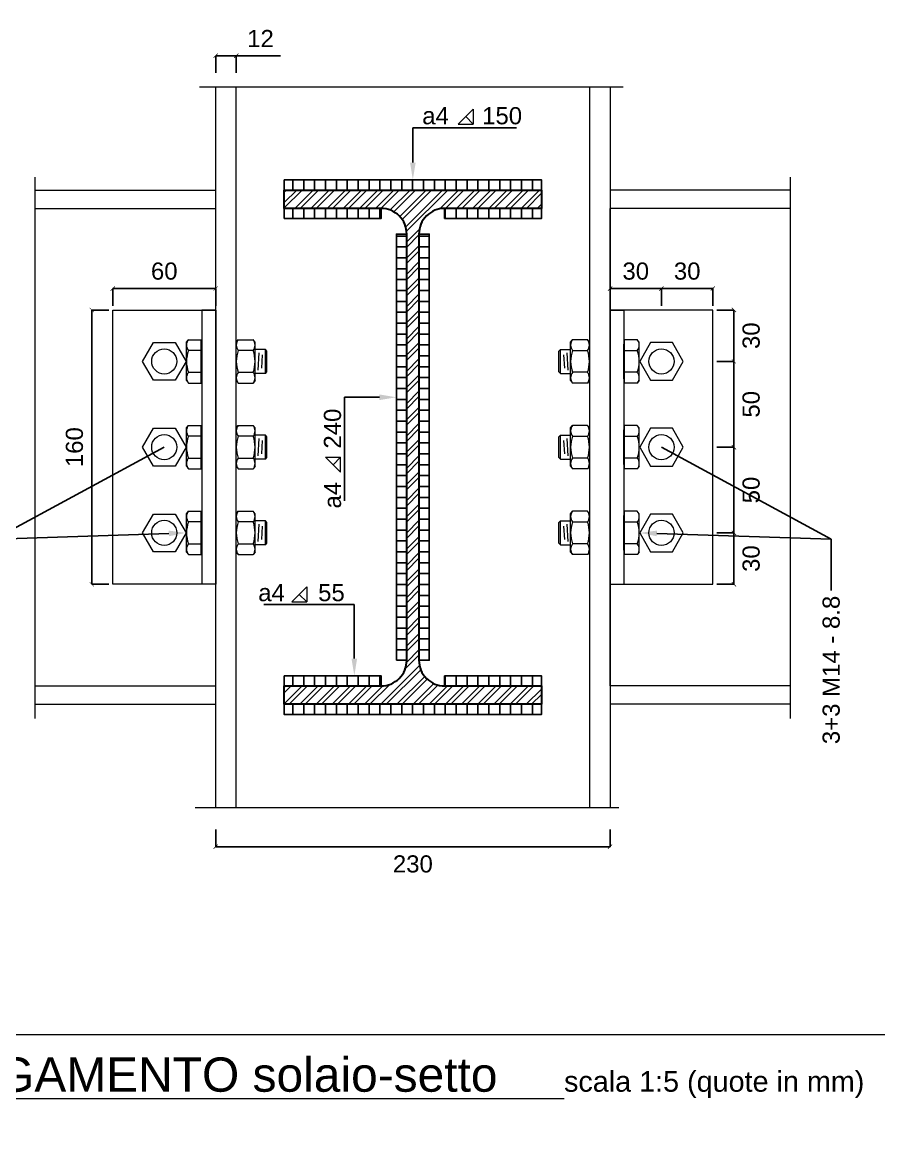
# Model space of a CAD drawing. Header units: millimetres. Extents: x 1415 to 3549, y 2194 to 4677.
# Drawn here: x 1787.659 to 1788.159, y 2313.37 to 2314.014 of the extents above; entities that cross this region are included whole.
import ezdxf
from ezdxf import colors
from ezdxf.entities.mleader import LeaderData, LeaderLine
from ezdxf.math import Vec2, Vec3

# ---------------------------------------------------------------- set-up
doc = ezdxf.new("R2010")
doc.units = ezdxf.units.MM
doc.linetypes.add('ACAD_ISO02W100', pattern=[15, 12, -3])
doc.linetypes.add('DASHDOT', pattern=[1, 0.5, -0.25, 0, -0.25])
doc.layers.get('0').update_dxf_attribs({"plot": 0})
for name, color, linetype, lineweight in [('bulloni', 170, 'Continuous', 15), ('giunti', 7, 'Continuous', 15), ('Layer3', 7, 'Continuous', 15), ('Layer4', 7, 'Continuous', 15), ('quote', 252, 'Continuous', 5), ('sezionato particolari', 7, 'Continuous', 30), ('sezione', 18, 'ACAD_ISO02W100', 20)]:
    doc.layers.add(name, color=color, linetype=linetype, lineweight=lineweight)
doc.layers.add('retini', color=7, linetype='DASHDOT', lineweight=9, true_color=0x636466)
doc.layers.add('saldatura', color=6, linetype='Continuous')
doc.styles.get("Standard").update_dxf_attribs({"font": 'arial.ttf'})
doc.dimstyles.new('quote acciaio', dxfattribs={"dimtxt": 0.01, "dimasz": 0.0025, "dimexe": 0, "dimexo": 0, "dimgap": 0.005, "dimtad": 2, "dimdec": 0, "dimlfac": 1000, "dimzin": 0, "dimdsep": 46, "dimtxsty": 'Standard', "dimblk": 'ARCHTICK', "dimcen": 0, "dimclre": 252, "dimadec": 0, "dimazin": 0, "dimtfac": 1, "dimtdec": 0, "dimtofl": 0, "dimtmove": 0, "dimatfit": 3, "dimfxl": 0.01, "dimfxlon": 1, "dimtolj": 1, "dimtzin": 0, "dimarcsym": 0})
pattern_1 = [(45, (0, 0), (-0.004714634464, 0.004714634464), []), (45, (0.003143, 0), (-0.004714634464, 0.004714634464), [])]

# ---------------------------------------------------------------- blocks, each defined once
blk = doc.blocks.new('_ArchTick')
at = {"color": 0, "linetype": 'ByBlock', "const_width": 0.15}
blk.add_lwpolyline([(-0.5, -0.5), (0.5, 0.5)], dxfattribs=at)
blk = doc.blocks.new('*D735')
at = {"layer": 'Defpoints', "color": 0, "transparency": 16777216}
for p in [(1787.77211, 2313.97619), (1788.00211, 2313.97619), (1788.00211, 2313.53304)]:
    blk.add_point(p, dxfattribs=at)
at = {"layer": 'quote', "color": 252, "lineweight": -2, "transparency": 16777216}
for p, q in [((1787.77211, 2313.54304), (1787.77211, 2313.53304)), ((1788.00211, 2313.54304), (1788.00211, 2313.53304))]:
    blk.add_line(p, q, dxfattribs=at)
at = {"layer": 'quote', "color": 0, "linetype": 'Continuous', "lineweight": -2, "transparency": 16777216}
blk.add_line((1787.77211, 2313.53304), (1788.00211, 2313.53304), dxfattribs=at)
at = {"layer": 'quote', "color": 0, "lineweight": -2, "transparency": 16777216, "xscale": 0.0025, "yscale": 0.0025, "zscale": 0.0025, "rotation": 180}
blk.add_blockref('_ArchTick', (1787.77211, 2313.53304), dxfattribs=at)
at = {"layer": 'quote', "color": 0, "lineweight": -2, "transparency": 16777216, "xscale": 0.0025, "yscale": 0.0025, "zscale": 0.0025}
blk.add_blockref('_ArchTick', (1788.00211, 2313.53304), dxfattribs=at)
at = {"layer": 'quote', "color": 0, "transparency": 16777216, "insert": (1787.88711, 2313.52293), "char_height": 0.01, "attachment_point": 5}
blk.add_mtext('\\A1;230', dxfattribs=at)
blk = doc.blocks.new('*D736')
at = {"layer": 'Defpoints', "color": 0, "transparency": 16777216}
for p in [(1787.78411, 2313.99443), (1787.77211, 2313.97619), (1787.78411, 2313.97619)]:
    blk.add_point(p, dxfattribs=at)
at = {"layer": 'quote', "color": 252, "lineweight": -2, "transparency": 16777216}
for p, q in [((1787.77211, 2313.98443), (1787.77211, 2313.99443)), ((1787.78411, 2313.98443), (1787.78411, 2313.99443))]:
    blk.add_line(p, q, dxfattribs=at)
at = {"layer": 'quote', "color": 0, "linetype": 'Continuous', "lineweight": -2, "transparency": 16777216}
for p, q in [((1787.77211, 2313.99443), (1787.78411, 2313.99443)), ((1787.78411, 2313.99443), (1787.80989, 2313.99443))]:
    blk.add_line(p, q, dxfattribs=at)
at = {"layer": 'quote', "color": 0, "lineweight": -2, "transparency": 16777216, "xscale": 0.0025, "yscale": 0.0025, "zscale": 0.0025, "rotation": 180}
blk.add_blockref('_ArchTick', (1787.77211, 2313.99443), dxfattribs=at)
at = {"layer": 'quote', "color": 0, "lineweight": -2, "transparency": 16777216, "xscale": 0.0025, "yscale": 0.0025, "zscale": 0.0025}
blk.add_blockref('_ArchTick', (1787.78411, 2313.99443), dxfattribs=at)
at = {"layer": 'quote', "color": 0, "transparency": 16777216, "insert": (1787.79825, 2314.00445), "char_height": 0.01, "attachment_point": 5}
blk.add_mtext('\\A1;12', dxfattribs=at)
blk = doc.blocks.new('*D739')
at = {"layer": 'Defpoints', "color": 0, "transparency": 16777216}
for p in [(1788.03211, 2313.81609), (1788.03211, 2313.76609), (1788.07436, 2313.76609)]:
    blk.add_point(p, dxfattribs=at)
at = {"layer": 'quote', "color": 252, "lineweight": -2, "transparency": 16777216}
for p, q in [((1788.06436, 2313.81609), (1788.07436, 2313.81609)), ((1788.06436, 2313.76609), (1788.07436, 2313.76609))]:
    blk.add_line(p, q, dxfattribs=at)
at = {"layer": 'quote', "color": 0, "linetype": 'Continuous', "lineweight": -2, "transparency": 16777216}
blk.add_line((1788.07436, 2313.81609), (1788.07436, 2313.76609), dxfattribs=at)
at = {"layer": 'quote', "color": 0, "lineweight": -2, "transparency": 16777216, "xscale": 0.0025, "yscale": 0.0025, "zscale": 0.0025}
for p, rotation in [((1788.07436, 2313.81609), 90), ((1788.07436, 2313.76609), 270)]:
    blk.add_blockref('_ArchTick', p, dxfattribs=dict(at, rotation=rotation))
at = {"layer": 'quote', "color": 0, "transparency": 16777216, "insert": (1788.08446, 2313.79109), "char_height": 0.01, "attachment_point": 5, "rotation": 90}
blk.add_mtext('\\A1;50', dxfattribs=at)
blk = doc.blocks.new('*D740')
at = {"layer": 'Defpoints', "color": 0, "transparency": 16777216}
for p in [(1788.03211, 2313.76609), (1788.03211, 2313.71609), (1788.07436, 2313.71609)]:
    blk.add_point(p, dxfattribs=at)
at = {"layer": 'quote', "color": 252, "lineweight": -2, "transparency": 16777216}
for p, q in [((1788.06436, 2313.76609), (1788.07436, 2313.76609)), ((1788.06436, 2313.71609), (1788.07436, 2313.71609))]:
    blk.add_line(p, q, dxfattribs=at)
at = {"layer": 'quote', "color": 0, "linetype": 'Continuous', "lineweight": -2, "transparency": 16777216}
blk.add_line((1788.07436, 2313.76609), (1788.07436, 2313.71609), dxfattribs=at)
at = {"layer": 'quote', "color": 0, "lineweight": -2, "transparency": 16777216, "xscale": 0.0025, "yscale": 0.0025, "zscale": 0.0025}
for p, rotation in [((1788.07436, 2313.76609), 90), ((1788.07436, 2313.71609), 270)]:
    blk.add_blockref('_ArchTick', p, dxfattribs=dict(at, rotation=rotation))
at = {"layer": 'quote', "color": 0, "transparency": 16777216, "insert": (1788.08446, 2313.74109), "char_height": 0.01, "attachment_point": 5, "rotation": 90}
blk.add_mtext('\\A1;50', dxfattribs=at)
blk = doc.blocks.new('*D781')
at = {"layer": 'Defpoints', "color": 0, "transparency": 16777216}
for p in [(1788.03211, 2313.71609), (1788.03211, 2313.68609), (1788.07436, 2313.68609)]:
    blk.add_point(p, dxfattribs=at)
at = {"layer": 'quote', "color": 252, "lineweight": -2, "transparency": 16777216}
for p, q in [((1788.06436, 2313.71609), (1788.07436, 2313.71609)), ((1788.06436, 2313.68609), (1788.07436, 2313.68609))]:
    blk.add_line(p, q, dxfattribs=at)
at = {"layer": 'quote', "color": 0, "linetype": 'Continuous', "lineweight": -2, "transparency": 16777216}
blk.add_line((1788.07436, 2313.71609), (1788.07436, 2313.68609), dxfattribs=at)
at = {"layer": 'quote', "color": 0, "lineweight": -2, "transparency": 16777216, "xscale": 0.0025, "yscale": 0.0025, "zscale": 0.0025}
for p, rotation in [((1788.07436, 2313.71609), 90), ((1788.07436, 2313.68609), 270)]:
    blk.add_blockref('_ArchTick', p, dxfattribs=dict(at, rotation=rotation))
at = {"layer": 'quote', "color": 0, "transparency": 16777216, "insert": (1788.08446, 2313.70109), "char_height": 0.01, "attachment_point": 5, "rotation": 90}
blk.add_mtext('\\A1;30', dxfattribs=at)
blk = doc.blocks.new('*D782')
at = {"layer": 'Defpoints', "color": 0, "transparency": 16777216}
for p in [(1788.03211, 2313.84609), (1788.07436, 2313.84609), (1788.03211, 2313.81609)]:
    blk.add_point(p, dxfattribs=at)
at = {"layer": 'quote', "color": 252, "lineweight": -2, "transparency": 16777216}
for p, q in [((1788.06436, 2313.84609), (1788.07436, 2313.84609)), ((1788.06436, 2313.81609), (1788.07436, 2313.81609))]:
    blk.add_line(p, q, dxfattribs=at)
at = {"layer": 'quote', "color": 0, "linetype": 'Continuous', "lineweight": -2, "transparency": 16777216}
blk.add_line((1788.07436, 2313.81609), (1788.07436, 2313.84609), dxfattribs=at)
at = {"layer": 'quote', "color": 0, "lineweight": -2, "transparency": 16777216, "xscale": 0.0025, "yscale": 0.0025, "zscale": 0.0025}
for p, rotation in [((1788.07436, 2313.84609), 90), ((1788.07436, 2313.81609), 270)]:
    blk.add_blockref('_ArchTick', p, dxfattribs=dict(at, rotation=rotation))
at = {"layer": 'quote', "color": 0, "transparency": 16777216, "insert": (1788.08446, 2313.83109), "char_height": 0.01, "attachment_point": 5, "rotation": 90}
blk.add_mtext('\\A1;30', dxfattribs=at)
blk = doc.blocks.new('*D783')
at = {"layer": 'Defpoints', "color": 0, "transparency": 16777216}
for p in [(1788.06211, 2313.85862), (1788.03211, 2313.81609), (1788.06211, 2313.81609)]:
    blk.add_point(p, dxfattribs=at)
at = {"layer": 'quote', "color": 252, "lineweight": -2, "transparency": 16777216}
for p, q in [((1788.03211, 2313.84862), (1788.03211, 2313.85862)), ((1788.06211, 2313.84862), (1788.06211, 2313.85862))]:
    blk.add_line(p, q, dxfattribs=at)
at = {"layer": 'quote', "color": 0, "linetype": 'Continuous', "lineweight": -2, "transparency": 16777216}
blk.add_line((1788.03211, 2313.85862), (1788.06211, 2313.85862), dxfattribs=at)
at = {"layer": 'quote', "color": 0, "lineweight": -2, "transparency": 16777216, "xscale": 0.0025, "yscale": 0.0025, "zscale": 0.0025, "rotation": 180}
blk.add_blockref('_ArchTick', (1788.03211, 2313.85862), dxfattribs=at)
at = {"layer": 'quote', "color": 0, "lineweight": -2, "transparency": 16777216, "xscale": 0.0025, "yscale": 0.0025, "zscale": 0.0025}
blk.add_blockref('_ArchTick', (1788.06211, 2313.85862), dxfattribs=at)
at = {"layer": 'quote', "color": 0, "transparency": 16777216, "insert": (1788.04711, 2313.86873), "char_height": 0.01, "attachment_point": 5}
blk.add_mtext('\\A1;30', dxfattribs=at)
blk = doc.blocks.new('*D784')
at = {"layer": 'Defpoints', "color": 0, "transparency": 16777216}
for p in [(1788.00211, 2313.85862), (1788.00211, 2313.81609), (1788.03211, 2313.81609)]:
    blk.add_point(p, dxfattribs=at)
at = {"layer": 'quote', "color": 252, "lineweight": -2, "transparency": 16777216}
for p, q in [((1788.00211, 2313.84862), (1788.00211, 2313.85862)), ((1788.03211, 2313.84862), (1788.03211, 2313.85862))]:
    blk.add_line(p, q, dxfattribs=at)
at = {"layer": 'quote', "color": 0, "linetype": 'Continuous', "lineweight": -2, "transparency": 16777216}
blk.add_line((1788.03211, 2313.85862), (1788.00211, 2313.85862), dxfattribs=at)
at = {"layer": 'quote', "color": 0, "lineweight": -2, "transparency": 16777216, "xscale": 0.0025, "yscale": 0.0025, "zscale": 0.0025, "rotation": 180}
blk.add_blockref('_ArchTick', (1788.00211, 2313.85862), dxfattribs=at)
at = {"layer": 'quote', "color": 0, "lineweight": -2, "transparency": 16777216, "xscale": 0.0025, "yscale": 0.0025, "zscale": 0.0025}
blk.add_blockref('_ArchTick', (1788.03211, 2313.85862), dxfattribs=at)
at = {"layer": 'quote', "color": 0, "transparency": 16777216, "insert": (1788.01711, 2313.86873), "char_height": 0.01, "attachment_point": 5}
blk.add_mtext('\\A1;30', dxfattribs=at)
blk = doc.blocks.new('*D785')
at = {"layer": 'Defpoints', "color": 0, "transparency": 16777216}
for p in [(1787.74211, 2313.84609), (1787.69986, 2313.68609), (1787.74211, 2313.68609)]:
    blk.add_point(p, dxfattribs=at)
at = {"layer": 'quote', "color": 252, "lineweight": -2, "transparency": 16777216}
for p, q in [((1787.70986, 2313.84609), (1787.69986, 2313.84609)), ((1787.70986, 2313.68609), (1787.69986, 2313.68609))]:
    blk.add_line(p, q, dxfattribs=at)
at = {"layer": 'quote', "color": 0, "linetype": 'Continuous', "lineweight": -2, "transparency": 16777216}
blk.add_line((1787.69986, 2313.84609), (1787.69986, 2313.68609), dxfattribs=at)
at = {"layer": 'quote', "color": 0, "lineweight": -2, "transparency": 16777216, "xscale": 0.0025, "yscale": 0.0025, "zscale": 0.0025}
for p, rotation in [((1787.69986, 2313.84609), 90), ((1787.69986, 2313.68609), 270)]:
    blk.add_blockref('_ArchTick', p, dxfattribs=dict(at, rotation=rotation))
at = {"layer": 'quote', "color": 0, "transparency": 16777216, "insert": (1787.68976, 2313.76609), "char_height": 0.01, "attachment_point": 5, "rotation": 90}
blk.add_mtext('\\A1;160', dxfattribs=at)
blk = doc.blocks.new('*D786')
at = {"layer": 'Defpoints', "color": 0, "transparency": 16777216}
for p in [(1787.71211, 2313.85862), (1787.71211, 2313.81609), (1787.77211, 2313.81609)]:
    blk.add_point(p, dxfattribs=at)
at = {"layer": 'quote', "color": 252, "lineweight": -2, "transparency": 16777216}
for p, q in [((1787.71211, 2313.84862), (1787.71211, 2313.85862)), ((1787.77211, 2313.84862), (1787.77211, 2313.85862))]:
    blk.add_line(p, q, dxfattribs=at)
at = {"layer": 'quote', "color": 0, "linetype": 'Continuous', "lineweight": -2, "transparency": 16777216}
blk.add_line((1787.77211, 2313.85862), (1787.71211, 2313.85862), dxfattribs=at)
at = {"layer": 'quote', "color": 0, "lineweight": -2, "transparency": 16777216, "xscale": 0.0025, "yscale": 0.0025, "zscale": 0.0025}
for p, rotation in [((1787.71211, 2313.85862), 180.0000000002168), ((1787.77211, 2313.85862), 2.168665247381796e-10)]:
    blk.add_blockref('_ArchTick', p, dxfattribs=dict(at, rotation=rotation))
at = {"layer": 'quote', "color": 0, "transparency": 16777216, "insert": (1787.74211, 2313.86873), "char_height": 0.01, "attachment_point": 5}
blk.add_mtext('\\A1;60', dxfattribs=at)

msp = doc.modelspace()

# ---------------------------------------------------------------- hatches: boundary and pattern name
at = {"layer": 'retini', "transparency": 33554687}
h = msp.add_hatch(dxfattribs=at)
h.set_pattern_fill('ANSI32', color=256, scale=0.0007)
h.set_pattern_definition(pattern_1)
h.paths.add_polyline_path([(1788.09432, 2313.06986), (1788.08432, 2313.06986), (1788.08432, 2313.01786), (1788.08782, 2313.01786, 0.414214), (1788.09432, 2313.02436)])
h.paths.add_polyline_path([(1788.04189, 2312.39042), (1788.12767, 2312.39042), (1788.12767, 2312.44436), (1788.04189, 2312.44436)], flags=9)
h.paths.add_polyline_path([(1785.46109, 2312.50648), (1785.73321, 2312.50648), (1785.73321, 2312.54386), (1785.46109, 2312.54386)], flags=9)
h.paths.add_polyline_path([(1786.92891, 2312.71958), (1787.02008, 2312.71958), (1787.02008, 2312.74018), (1786.92891, 2312.74018)], flags=9)
h.paths.add_polyline_path([(1787.11661, 2312.87244), (1787.11658, 2312.84647), (1787.13719, 2312.84645), (1787.13722, 2312.87242)], flags=9)
h.paths.add_polyline_path([(1786.81869, 2312.87247), (1786.8187, 2312.84651), (1786.83931, 2312.84651), (1786.8393, 2312.87248)], flags=9)
h.paths.add_polyline_path([(1787.39903, 2312.47464), (1787.39903, 2312.50063), (1787.37842, 2312.50063), (1787.37842, 2312.47464)], flags=9)
h.paths.add_polyline_path([(1786.58697, 2312.47406), (1786.58697, 2312.50005), (1786.56637, 2312.50005), (1786.56637, 2312.47406)], flags=9)
h.paths.add_polyline_path([(1785.34483, 2312.73866), (1785.3708, 2312.73866), (1785.3708, 2312.75366), (1785.34483, 2312.75366)], flags=9)
h.paths.add_polyline_path([(1785.3443, 2313.26109), (1785.37027, 2313.26109), (1785.37027, 2313.27609), (1785.3443, 2313.27609)], flags=9)
h.paths.add_polyline_path([(1785.94107, 2312.88675), (1785.94107, 2312.91274), (1785.92046, 2312.91274), (1785.92046, 2312.88675)], flags=9)
h.paths.add_polyline_path([(1785.49286, 2313.33332), (1785.58406, 2313.33332), (1785.58406, 2313.35393), (1785.49286, 2313.35393)], flags=9)
h.paths.add_polyline_path([(1786.04853, 2312.48953), (1786.2663, 2312.48953), (1786.2663, 2312.56052), (1786.04853, 2312.56052)], flags=9)
h.paths.add_polyline_path([(1786.48965, 2314.10507), (1786.75583, 2314.10507), (1786.75583, 2314.16946), (1786.48965, 2314.16946)], flags=9)
h.paths.add_polyline_path([(1785.55875, 2313.66795), (1785.58472, 2313.66795), (1785.58472, 2313.68856), (1785.55875, 2313.68856)], flags=9)
h.paths.add_polyline_path([(1785.40676, 2313.66213), (1785.4335, 2313.66209), (1785.43354, 2313.6827), (1785.4068, 2313.68274)], flags=9)
h.paths.add_polyline_path([(1785.40695, 2313.87871), (1785.43369, 2313.87871), (1785.43369, 2313.89932), (1785.40695, 2313.89932)], flags=9)
h.paths.add_polyline_path([(1785.55823, 2313.87869), (1785.5842, 2313.87869), (1785.5842, 2313.8993), (1785.55823, 2313.8993)], flags=9)
h.paths.add_polyline_path([(1787.84031, 2314.01155), (1787.93149, 2314.01155), (1787.93149, 2314.03216), (1787.84031, 2314.03216)], flags=9)
h.paths.add_polyline_path([(1787.23861, 2314.01155), (1787.33055, 2314.01155), (1787.33055, 2314.03216), (1787.23861, 2314.03216)], flags=9)
h.paths.add_polyline_path([(1786.52328, 2314.01155), (1786.61522, 2314.01155), (1786.61522, 2314.03216), (1786.52328, 2314.03216)], flags=9)
h.paths.add_polyline_path([(1785.67773, 2314.11273), (1785.76893, 2314.11273), (1785.76893, 2314.13334), (1785.67773, 2314.13334)], flags=9)
h.paths.add_polyline_path([(1785.85956, 2313.55498), (1785.85953, 2313.52825), (1785.88013, 2313.52822), (1785.88016, 2313.55496)], flags=9)
h.paths.add_polyline_path([(1785.56169, 2313.55502), (1785.5617, 2313.52828), (1785.5823, 2313.52829), (1785.58229, 2313.55503)], flags=9)
h.paths.add_polyline_path([(1786.99016, 2313.76347), (1786.99016, 2313.78945), (1786.96956, 2313.78945), (1786.96956, 2313.76347)], flags=9)
h.paths.add_polyline_path([(1786.17811, 2313.76288), (1786.17811, 2313.78887), (1786.15751, 2313.78887), (1786.15751, 2313.76288)], flags=9)
h.paths.add_polyline_path([(1786.10318, 2312.42392), (1786.20445, 2312.42392), (1786.20445, 2312.44452), (1786.10318, 2312.44452)], flags=9)
h = msp.add_hatch(dxfattribs=at)
h.set_pattern_fill('ANSI32', color=256, scale=0.0007)
h.set_pattern_definition(pattern_1)
h.paths.add_polyline_path([(1787.90566, 2313.90539), (1787.96211, 2313.90539), (1787.96211, 2313.91609), (1787.88711, 2313.91609), (1787.81211, 2313.91609), (1787.81211, 2313.90539), (1787.86856, 2313.90539, -0.414214), (1787.88356, 2313.89039), (1787.88356, 2313.78377), (1787.89066, 2313.78377), (1787.89066, 2313.89039, -0.414214)])
h.paths.add_polyline_path([(1787.89066, 2313.76609), (1787.89066, 2313.78377), (1787.88356, 2313.78377), (1787.88356, 2313.76609), (1787.88356, 2313.64179, -0.40411), (1787.86908, 2313.6268), (1787.8711, 2313.61609), (1787.88711, 2313.61609), (1787.90373, 2313.61609), (1787.90544, 2313.62679, -0.410004), (1787.89066, 2313.64179)])
h.paths.add_polyline_path([(1787.96211, 2313.62679), (1787.90544, 2313.62679), (1787.90373, 2313.61609), (1787.96211, 2313.61609)])
h.paths.add_polyline_path([(1787.86908, 2313.6268, -0.008655), (1787.86856, 2313.62679), (1787.81211, 2313.62679), (1787.81211, 2313.61609), (1787.8711, 2313.61609)])
at = {"layer": 'saldatura'}
h = msp.add_hatch(dxfattribs=at)
h.set_pattern_fill('ANSI31', color=256, scale=0.002, angle=225)
h.paths.add_polyline_path([(1787.96211, 2313.92209), (1787.81211, 2313.92209), (1787.81211, 2313.91609), (1787.87211, 2313.91609), (1787.96211, 2313.91609)])
h.paths.add_polyline_path([(1787.86856, 2313.90539), (1787.81211, 2313.90539), (1787.81211, 2313.89939), (1787.86856, 2313.89939)])
h.paths.add_polyline_path([(1787.96211, 2313.90539), (1787.90566, 2313.90539), (1787.90566, 2313.89939), (1787.96211, 2313.89939)])
h.paths.add_polyline_path([(1787.96211, 2313.61609), (1787.81211, 2313.61609), (1787.81211, 2313.61009), (1787.96211, 2313.61009)])
h.paths.add_polyline_path([(1787.96211, 2313.63279), (1787.90566, 2313.63279), (1787.90566, 2313.62679), (1787.96211, 2313.62679)])
h.paths.add_polyline_path([(1787.86856, 2313.63279), (1787.81211, 2313.63279), (1787.81211, 2313.62679), (1787.86856, 2313.62679)])
h = msp.add_hatch(dxfattribs=at)
h.set_pattern_fill('ANSI31', color=256, scale=0.002, angle=135)
h.paths.add_polyline_path([(1787.87756, 2313.64179), (1787.88356, 2313.64179), (1787.88356, 2313.89039), (1787.87756, 2313.89039)])
h.paths.add_polyline_path([(1787.89666, 2313.89039), (1787.89066, 2313.89039), (1787.89066, 2313.64179), (1787.89666, 2313.64179)])

# ---------------------------------------------------------------- linework, layer by layer
at = {"layer": 'bulloni'}
for p, q in [((1787.75511, 2313.82727), (1787.75626, 2313.82879)), ((1787.75626, 2313.82879), (1787.76365, 2313.82879)), ((1787.76365, 2313.80339), (1787.76365, 2313.82879)), ((1787.78411, 2313.82727), (1787.78526, 2313.82879)), ((1787.78526, 2313.82879), (1787.79396, 2313.82879)), ((1787.79511, 2313.82727), (1787.79396, 2313.82879)), ((1787.97911, 2313.82727), (1787.98026, 2313.82879)), ((1787.98896, 2313.82879), (1787.98026, 2313.82879)), ((1787.99011, 2313.82727), (1787.98896, 2313.82879)), ((1788.01057, 2313.80339), (1788.01057, 2313.82879)), ((1788.01796, 2313.82879), (1788.01057, 2313.82879)), ((1788.01911, 2313.82727), (1788.01796, 2313.82879)), ((1787.75511, 2313.80491), (1787.75511, 2313.82727)), ((1787.76365, 2313.82244), (1787.75626, 2313.82244)), ((1787.76365, 2313.82617), (1787.76411, 2313.82617)), ((1787.76411, 2313.80601), (1787.76411, 2313.82617)), ((1787.79396, 2313.82244), (1787.78526, 2313.82244)), ((1787.79511, 2313.80491), (1787.79511, 2313.82727)), ((1787.80109, 2313.82309), (1787.79511, 2313.82309)), ((1787.80109, 2313.80914), (1787.80109, 2313.82304)), ((1787.80201, 2313.82212), (1787.80109, 2313.82304)), ((1787.80201, 2313.81006), (1787.80201, 2313.82212)), ((1787.97221, 2313.82212), (1787.97313, 2313.82304)), ((1787.97221, 2313.81006), (1787.97221, 2313.82212)), ((1787.97313, 2313.82309), (1787.97911, 2313.82309)), ((1787.97313, 2313.80914), (1787.97313, 2313.82304)), ((1787.97911, 2313.80491), (1787.97911, 2313.82727)), ((1787.98026, 2313.82244), (1787.98896, 2313.82244)), ((1788.01011, 2313.80601), (1788.01011, 2313.82617)), ((1788.01057, 2313.82617), (1788.01011, 2313.82617)), ((1788.01057, 2313.82244), (1788.01796, 2313.82244)), ((1788.01911, 2313.80491), (1788.01911, 2313.82727)), ((1787.7973, 2313.8212), (1787.79673, 2313.81098)), ((1787.7992, 2313.82002), (1787.79876, 2313.81216)), ((1787.97502, 2313.82002), (1787.97546, 2313.81216)), ((1787.97691, 2313.8212), (1787.97749, 2313.81098)), ((1787.75626, 2313.80974), (1787.76365, 2313.80974)), ((1787.78526, 2313.80974), (1787.79396, 2313.80974)), ((1787.80109, 2313.80909), (1787.79511, 2313.80909)), ((1787.80109, 2313.80909), (1787.80201, 2313.81001)), ((1787.97313, 2313.80909), (1787.97221, 2313.81001)), ((1787.97313, 2313.80909), (1787.97911, 2313.80909)), ((1787.98896, 2313.80974), (1787.98026, 2313.80974)), ((1788.01796, 2313.80974), (1788.01057, 2313.80974)), ((1787.75511, 2313.80491), (1787.75626, 2313.80339)), ((1787.75626, 2313.80339), (1787.76365, 2313.80339)), ((1787.76365, 2313.80601), (1787.76411, 2313.80601)), ((1787.78411, 2313.80491), (1787.78526, 2313.80339)), ((1787.78526, 2313.80339), (1787.79396, 2313.80339)), ((1787.79511, 2313.80491), (1787.79396, 2313.80339)), ((1787.97911, 2313.80491), (1787.98026, 2313.80339)), ((1787.98896, 2313.80339), (1787.98026, 2313.80339)), ((1787.99011, 2313.80491), (1787.98896, 2313.80339)), ((1788.01057, 2313.80601), (1788.01011, 2313.80601)), ((1788.01796, 2313.80339), (1788.01057, 2313.80339)), ((1788.01911, 2313.80491), (1788.01796, 2313.80339)), ((1787.75511, 2313.77727), (1787.75626, 2313.77879)), ((1787.75511, 2313.75491), (1787.75511, 2313.77727)), ((1787.75626, 2313.77879), (1787.76365, 2313.77879)), ((1787.76365, 2313.75339), (1787.76365, 2313.77879)), ((1787.78411, 2313.77727), (1787.78526, 2313.77879)), ((1787.78526, 2313.77879), (1787.79396, 2313.77879)), ((1787.79511, 2313.77727), (1787.79396, 2313.77879)), ((1787.79511, 2313.75491), (1787.79511, 2313.77727)), ((1787.97911, 2313.77727), (1787.98026, 2313.77879)), ((1787.97911, 2313.75491), (1787.97911, 2313.77727)), ((1787.98896, 2313.77879), (1787.98026, 2313.77879)), ((1787.99011, 2313.77727), (1787.98896, 2313.77879)), ((1788.01057, 2313.75339), (1788.01057, 2313.77879)), ((1788.01796, 2313.77879), (1788.01057, 2313.77879)), ((1788.01911, 2313.77727), (1788.01796, 2313.77879)), ((1788.01911, 2313.75491), (1788.01911, 2313.77727)), ((1787.76365, 2313.77244), (1787.75626, 2313.77244)), ((1787.76365, 2313.77617), (1787.76411, 2313.77617)), ((1787.76411, 2313.75601), (1787.76411, 2313.77617)), ((1787.79396, 2313.77244), (1787.78526, 2313.77244)), ((1787.80109, 2313.77309), (1787.79511, 2313.77309)), ((1787.7973, 2313.7712), (1787.79673, 2313.76098)), ((1787.80109, 2313.75914), (1787.80109, 2313.77304)), ((1787.80201, 2313.77212), (1787.80109, 2313.77304)), ((1787.80201, 2313.76006), (1787.80201, 2313.77212)), ((1787.97221, 2313.77212), (1787.97313, 2313.77304)), ((1787.97221, 2313.76006), (1787.97221, 2313.77212)), ((1787.97313, 2313.77309), (1787.97911, 2313.77309)), ((1787.97313, 2313.75914), (1787.97313, 2313.77304)), ((1787.97691, 2313.7712), (1787.97749, 2313.76098)), ((1787.98026, 2313.77244), (1787.98896, 2313.77244)), ((1788.01011, 2313.75601), (1788.01011, 2313.77617)), ((1788.01057, 2313.77617), (1788.01011, 2313.77617)), ((1788.01057, 2313.77244), (1788.01796, 2313.77244)), ((1787.7992, 2313.77002), (1787.79876, 2313.76216)), ((1787.97502, 2313.77002), (1787.97546, 2313.76216)), ((1787.75626, 2313.75974), (1787.76365, 2313.75974)), ((1787.78526, 2313.75974), (1787.79396, 2313.75974)), ((1787.80109, 2313.75909), (1787.79511, 2313.75909)), ((1787.80109, 2313.75909), (1787.80201, 2313.76001)), ((1787.97313, 2313.75909), (1787.97221, 2313.76001)), ((1787.97313, 2313.75909), (1787.97911, 2313.75909)), ((1787.98896, 2313.75974), (1787.98026, 2313.75974)), ((1788.01796, 2313.75974), (1788.01057, 2313.75974)), ((1787.75511, 2313.75491), (1787.75626, 2313.75339)), ((1787.75626, 2313.75339), (1787.76365, 2313.75339)), ((1787.76365, 2313.75601), (1787.76411, 2313.75601)), ((1787.78411, 2313.75491), (1787.78526, 2313.75339)), ((1787.78526, 2313.75339), (1787.79396, 2313.75339)), ((1787.79511, 2313.75491), (1787.79396, 2313.75339)), ((1787.97911, 2313.75491), (1787.98026, 2313.75339)), ((1787.98896, 2313.75339), (1787.98026, 2313.75339)), ((1787.99011, 2313.75491), (1787.98896, 2313.75339)), ((1788.01057, 2313.75601), (1788.01011, 2313.75601)), ((1788.01796, 2313.75339), (1788.01057, 2313.75339)), ((1788.01911, 2313.75491), (1788.01796, 2313.75339)), ((1787.75511, 2313.72727), (1787.75626, 2313.72879)), ((1787.75511, 2313.70491), (1787.75511, 2313.72727)), ((1787.75626, 2313.72879), (1787.76365, 2313.72879)), ((1787.76365, 2313.70339), (1787.76365, 2313.72879)), ((1787.76365, 2313.72617), (1787.76411, 2313.72617)), ((1787.76411, 2313.70601), (1787.76411, 2313.72617)), ((1787.78411, 2313.72727), (1787.78526, 2313.72879)), ((1787.78526, 2313.72879), (1787.79396, 2313.72879)), ((1787.79511, 2313.72727), (1787.79396, 2313.72879)), ((1787.79511, 2313.70491), (1787.79511, 2313.72727)), ((1787.97911, 2313.72727), (1787.98026, 2313.72879)), ((1787.97911, 2313.70491), (1787.97911, 2313.72727)), ((1787.98896, 2313.72879), (1787.98026, 2313.72879)), ((1787.99011, 2313.72727), (1787.98896, 2313.72879)), ((1788.01011, 2313.70601), (1788.01011, 2313.72617)), ((1788.01057, 2313.72617), (1788.01011, 2313.72617)), ((1788.01057, 2313.70339), (1788.01057, 2313.72879)), ((1788.01796, 2313.72879), (1788.01057, 2313.72879)), ((1788.01911, 2313.72727), (1788.01796, 2313.72879)), ((1788.01911, 2313.70491), (1788.01911, 2313.72727)), ((1787.76365, 2313.72244), (1787.75626, 2313.72244)), ((1787.79396, 2313.72244), (1787.78526, 2313.72244)), ((1787.80109, 2313.72309), (1787.79511, 2313.72309)), ((1787.7973, 2313.7212), (1787.79673, 2313.71098)), ((1787.7992, 2313.72002), (1787.79876, 2313.71216)), ((1787.80109, 2313.70914), (1787.80109, 2313.72304)), ((1787.80201, 2313.72212), (1787.80109, 2313.72304)), ((1787.80201, 2313.71006), (1787.80201, 2313.72212)), ((1787.97221, 2313.72212), (1787.97313, 2313.72304)), ((1787.97221, 2313.71006), (1787.97221, 2313.72212)), ((1787.97313, 2313.72309), (1787.97911, 2313.72309)), ((1787.97313, 2313.70914), (1787.97313, 2313.72304)), ((1787.97502, 2313.72002), (1787.97546, 2313.71216)), ((1787.97691, 2313.7212), (1787.97749, 2313.71098)), ((1787.98026, 2313.72244), (1787.98896, 2313.72244)), ((1788.01057, 2313.72244), (1788.01796, 2313.72244)), ((1787.75626, 2313.70974), (1787.76365, 2313.70974)), ((1787.76365, 2313.70601), (1787.76411, 2313.70601)), ((1787.78526, 2313.70974), (1787.79396, 2313.70974)), ((1787.80109, 2313.70909), (1787.79511, 2313.70909)), ((1787.80109, 2313.70909), (1787.80201, 2313.71001)), ((1787.97313, 2313.70909), (1787.97221, 2313.71001)), ((1787.97313, 2313.70909), (1787.97911, 2313.70909)), ((1787.98896, 2313.70974), (1787.98026, 2313.70974)), ((1788.01057, 2313.70601), (1788.01011, 2313.70601)), ((1788.01796, 2313.70974), (1788.01057, 2313.70974)), ((1787.75511, 2313.70491), (1787.75626, 2313.70339)), ((1787.75626, 2313.70339), (1787.76365, 2313.70339)), ((1787.78411, 2313.70491), (1787.78526, 2313.70339)), ((1787.78526, 2313.70339), (1787.79396, 2313.70339)), ((1787.79511, 2313.70491), (1787.79396, 2313.70339)), ((1787.97911, 2313.70491), (1787.98026, 2313.70339)), ((1787.98896, 2313.70339), (1787.98026, 2313.70339)), ((1787.99011, 2313.70491), (1787.98896, 2313.70339)), ((1788.01796, 2313.70339), (1788.01057, 2313.70339)), ((1788.01911, 2313.70491), (1788.01796, 2313.70339))]:
    msp.add_line(p, q, dxfattribs=at)
for points in [[(1787.75481, 2313.81609), (1787.74846, 2313.80509), (1787.73576, 2313.80509), (1787.72941, 2313.81609), (1787.73576, 2313.82709), (1787.74846, 2313.82709)], [(1788.01941, 2313.81609), (1788.02576, 2313.80509), (1788.03846, 2313.80509), (1788.04481, 2313.81609), (1788.03846, 2313.82709), (1788.02576, 2313.82709)], [(1787.75481, 2313.76609), (1787.74846, 2313.75509), (1787.73576, 2313.75509), (1787.72941, 2313.76609), (1787.73576, 2313.77709), (1787.74846, 2313.77709)], [(1788.01941, 2313.76609), (1788.02576, 2313.75509), (1788.03846, 2313.75509), (1788.04481, 2313.76609), (1788.03846, 2313.77709), (1788.02576, 2313.77709)], [(1787.75481, 2313.71609), (1787.74846, 2313.70509), (1787.73576, 2313.70509), (1787.72941, 2313.71609), (1787.73576, 2313.72709), (1787.74846, 2313.72709)], [(1788.01941, 2313.71609), (1788.02576, 2313.70509), (1788.03846, 2313.70509), (1788.04481, 2313.71609), (1788.03846, 2313.72709), (1788.02576, 2313.72709)]]:
    msp.add_lwpolyline(points, close=True, dxfattribs=at)
for centre in [(1787.74211, 2313.81609), (1788.03211, 2313.81609), (1787.74211, 2313.76609), (1788.03211, 2313.76609), (1787.74211, 2313.71609), (1788.03211, 2313.71609)]:
    msp.add_circle(centre, 0.00733, dxfattribs=at)
for centre, radius, start, end in [((1787.76006, 2313.82562), 0.00495, 140.12945, 219.87055), ((1787.78906, 2313.82562), 0.00495, 140.12945, 219.87055), ((1787.79016, 2313.82562), 0.00495, 320.12945, 39.87055), ((1787.98406, 2313.82562), 0.00495, 140.12945, 219.87055), ((1787.98516, 2313.82562), 0.00495, 320.12945, 39.87055), ((1788.01416, 2313.82562), 0.00495, 320.12945, 39.87055), ((1787.7732, 2313.81609), 0.01809, 159.44272, 200.55728), ((1787.8022, 2313.81609), 0.01809, 159.44272, 200.55728), ((1787.77702, 2313.81609), 0.01809, 339.44272, 20.55728), ((1787.9972, 2313.81609), 0.01809, 159.44272, 200.55728), ((1787.97202, 2313.81609), 0.01809, 339.44272, 20.55728), ((1788.00102, 2313.81609), 0.01809, 339.44272, 20.55728), ((1787.76006, 2313.80656), 0.00495, 140.12945, 219.87055), ((1787.78906, 2313.80656), 0.00495, 140.12945, 219.87055), ((1787.79016, 2313.80656), 0.00495, 320.12945, 39.87055), ((1787.98406, 2313.80656), 0.00495, 140.12945, 219.87055), ((1787.98516, 2313.80656), 0.00495, 320.12945, 39.87055), ((1788.01416, 2313.80656), 0.00495, 320.12945, 39.87055), ((1787.76006, 2313.77562), 0.00495, 140.12945, 219.87055), ((1787.78906, 2313.77562), 0.00495, 140.12945, 219.87055), ((1787.79016, 2313.77562), 0.00495, 320.12945, 39.87055), ((1787.98406, 2313.77562), 0.00495, 140.12945, 219.87055), ((1787.98516, 2313.77562), 0.00495, 320.12945, 39.87055), ((1788.01416, 2313.77562), 0.00495, 320.12945, 39.87055), ((1787.7732, 2313.76609), 0.01809, 159.44272, 200.55728), ((1787.8022, 2313.76609), 0.01809, 159.44272, 200.55728), ((1787.77702, 2313.76609), 0.01809, 339.44272, 20.55728), ((1787.9972, 2313.76609), 0.01809, 159.44272, 200.55728), ((1787.97202, 2313.76609), 0.01809, 339.44272, 20.55728), ((1788.00102, 2313.76609), 0.01809, 339.44272, 20.55728), ((1787.76006, 2313.75656), 0.00495, 140.12945, 219.87055), ((1787.78906, 2313.75656), 0.00495, 140.12945, 219.87055), ((1787.79016, 2313.75656), 0.00495, 320.12945, 39.87055), ((1787.98406, 2313.75656), 0.00495, 140.12945, 219.87055), ((1787.98516, 2313.75656), 0.00495, 320.12945, 39.87055), ((1788.01416, 2313.75656), 0.00495, 320.12945, 39.87055), ((1787.76006, 2313.72562), 0.00495, 140.12945, 219.87055), ((1787.78906, 2313.72562), 0.00495, 140.12945, 219.87055), ((1787.79016, 2313.72562), 0.00495, 320.12945, 39.87055), ((1787.98406, 2313.72562), 0.00495, 140.12945, 219.87055), ((1787.98516, 2313.72562), 0.00495, 320.12945, 39.87055), ((1788.01416, 2313.72562), 0.00495, 320.12945, 39.87055), ((1787.7732, 2313.71609), 0.01809, 159.44272, 200.55728), ((1787.8022, 2313.71609), 0.01809, 159.44272, 200.55728), ((1787.77702, 2313.71609), 0.01809, 339.44272, 20.55728), ((1787.9972, 2313.71609), 0.01809, 159.44272, 200.55728), ((1787.97202, 2313.71609), 0.01809, 339.44272, 20.55728), ((1788.00102, 2313.71609), 0.01809, 339.44272, 20.55728), ((1787.76006, 2313.70656), 0.00495, 140.12945, 219.87055), ((1787.78906, 2313.70656), 0.00495, 140.12945, 219.87055), ((1787.79016, 2313.70656), 0.00495, 320.12945, 39.87055), ((1787.98406, 2313.70656), 0.00495, 140.12945, 219.87055), ((1787.98516, 2313.70656), 0.00495, 320.12945, 39.87055), ((1788.01416, 2313.70656), 0.00495, 320.12945, 39.87055)]:
    msp.add_arc(centre, radius, start, end, dxfattribs=at)
at = {"layer": 'giunti'}
for points in [[(1787.77211, 2313.68609), (1787.71211, 2313.68609), (1787.71211, 2313.84609), (1787.77211, 2313.84609), (1787.77211, 2313.68609)], [(1787.77211, 2313.84609), (1787.76411, 2313.84609), (1787.76411, 2313.68609)], [(1788.00211, 2313.68609), (1788.06211, 2313.68609), (1788.06211, 2313.84609), (1788.00211, 2313.84609), (1788.00211, 2313.68609)], [(1788.00211, 2313.84609), (1788.01011, 2313.84609), (1788.01011, 2313.68609)]]:
    msp.add_lwpolyline(points, dxfattribs=at)
at = {"layer": 'Layer3'}
msp.add_lwpolyline([(1785.31059, 2314.18968), (1788.28059, 2314.18968), (1788.27892, 2313.42333), (1785.31059, 2313.42333)], close=True, dxfattribs=at)
for points in [[(1787.77211, 2313.55599), (1787.77211, 2313.97619)], [(1787.78411, 2313.55599), (1787.78411, 2313.97619)], [(1787.99011, 2313.97619), (1787.99011, 2313.55599)], [(1788.00211, 2313.97619), (1788.00211, 2313.55599)], [(1787.66682, 2313.91609), (1787.77211, 2313.91609)], [(1788.1074, 2313.91609), (1788.00211, 2313.91609)], [(1787.66682, 2313.90539), (1787.77211, 2313.90539)], [(1788.1074, 2313.90539), (1788.00211, 2313.90539)], [(1788.00211, 2313.62679), (1788.00211, 2313.90539)], [(1787.66682, 2313.62679), (1787.77211, 2313.62679)], [(1788.1074, 2313.62679), (1788.00211, 2313.62679)], [(1787.66682, 2313.61609), (1787.77211, 2313.61609)], [(1788.1074, 2313.61609), (1788.00211, 2313.61609)]]:
    msp.add_lwpolyline(points, dxfattribs=at)
at = {"layer": 'quote', "lineweight": 20}
for points in [[(1787.9223, 2313.96324), (1787.91357, 2313.9545), (1787.91794, 2313.95887), (1787.9223, 2313.9545)], [(1787.9223, 2313.96324), (1787.9223, 2313.9545)], [(1787.91357, 2313.9545), (1787.9223, 2313.9545)], [(1787.83618, 2313.76022), (1787.84492, 2313.76022)], [(1787.83618, 2313.76022), (1787.84492, 2313.75149), (1787.84055, 2313.75586), (1787.84492, 2313.76022)], [(1787.84492, 2313.75149), (1787.84492, 2313.76022)], [(1787.82527, 2313.68461), (1787.81654, 2313.67587), (1787.8209, 2313.68024), (1787.82527, 2313.67587)], [(1787.82527, 2313.68461), (1787.82527, 2313.67587)], [(1787.81654, 2313.67587), (1787.82527, 2313.67587)]]:
    msp.add_lwpolyline(points, dxfattribs=at)
at = {"layer": 'saldatura'}
for points in [[(1787.81211, 2313.92209), (1787.96211, 2313.92209), (1787.96211, 2313.91609), (1787.81211, 2313.91609)], [(1787.81211, 2313.89939), (1787.86856, 2313.89939), (1787.86856, 2313.90539), (1787.81211, 2313.90539)], [(1787.90566, 2313.89939), (1787.96211, 2313.89939), (1787.96211, 2313.90539), (1787.90566, 2313.90539)], [(1787.87756, 2313.64179), (1787.87756, 2313.89039), (1787.88356, 2313.89039), (1787.88356, 2313.64179)], [(1787.89066, 2313.64179), (1787.89066, 2313.89039), (1787.89666, 2313.89039), (1787.89666, 2313.64179)], [(1787.81211, 2313.63279), (1787.86856, 2313.63279), (1787.86856, 2313.62679), (1787.81211, 2313.62679)], [(1787.90566, 2313.63279), (1787.96211, 2313.63279), (1787.96211, 2313.62679), (1787.90566, 2313.62679)], [(1787.81211, 2313.61609), (1787.96211, 2313.61609), (1787.96211, 2313.61009), (1787.81211, 2313.61009)]]:
    msp.add_lwpolyline(points, close=True, dxfattribs=at)
at = {"layer": 'sezionato particolari'}
msp.add_lwpolyline([(1787.81211, 2313.90539), (1787.81211, 2313.91609), (1787.88711, 2313.91609), (1787.96211, 2313.91609), (1787.96211, 2313.90539), (1787.90566, 2313.90539, 0.414214), (1787.89066, 2313.89039), (1787.89066, 2313.76609), (1787.89066, 2313.64179, 0.414214), (1787.90566, 2313.62679), (1787.96211, 2313.62679), (1787.96211, 2313.61609), (1787.88711, 2313.61609), (1787.81211, 2313.61609), (1787.81211, 2313.62679), (1787.86856, 2313.62679, 0.414214), (1787.88356, 2313.64179), (1787.88356, 2313.76609), (1787.88356, 2313.89039, 0.414214), (1787.86856, 2313.90539)], format="xyb", close=True, dxfattribs=at)
at = {"layer": 'sezione', "ltscale": 0.2}
for points in [[(1787.76265, 2313.97619), (1788.00968, 2313.97619)], [(1787.66682, 2313.60784), (1787.66682, 2313.92362)], [(1788.1074, 2313.60784), (1788.1074, 2313.92362)], [(1787.76019, 2313.55599), (1788.00723, 2313.55599)]]:
    msp.add_lwpolyline(points, dxfattribs=at)

# ---------------------------------------------------------------- texts
at = {"layer": 'Layer4', "insert": (1787.44354, 2313.41011), "char_height": 0.02, "attachment_point": 1}
msp.add_mtext_dynamic_manual_height_columns('\\pxqc;{\\LCOLLEGAMENTO solaio-setto}     {\\H0.6x;scala 1:5 (quote in mm)}', width=0.8163669, gutter_width=12.5, heights=[0], dxfattribs=at)

# ---------------------------------------------------------------- dimensions: what is measured, and where the dimension line sits
at = {"layer": 'quote'}
for base, p1, p2, picture, middle in [((1787.78411, 2313.99443), (1787.77211, 2313.97619), (1787.78411, 2313.97619), '*D736', (1787.79825, 2314.00445)), ((1788.00211, 2313.53304), (1787.77211, 2313.97619), (1788.00211, 2313.97619), '*D735', (1787.88711, 2313.52293)), ((1788.00211, 2313.85862), (1788.03211, 2313.81609), (1788.00211, 2313.81609), '*D784', (1788.01711, 2313.86873)), ((1788.06211, 2313.85862), (1788.03211, 2313.81609), (1788.06211, 2313.81609), '*D783', (1788.04711, 2313.86873))]:
    dim = msp.add_linear_dim(base=base, p1=p1, p2=p2, dimstyle='quote acciaio', dxfattribs=at)
    dim.commit()
    dim.dimension.update_dxf_attribs({"geometry": picture, "text_midpoint": middle})
for base, p1, p2, angle, picture, middle in [((1787.71211, 2313.85862), (1787.77211, 2313.81609), (1787.71211, 2313.81609), 180, '*D786', (1787.74211, 2313.86873)), ((1787.69986, 2313.68609), (1787.74211, 2313.84609), (1787.74211, 2313.68609), 90, '*D785', (1787.68976, 2313.76609)), ((1788.07436, 2313.84609), (1788.03211, 2313.81609), (1788.03211, 2313.84609), 90, '*D782', (1788.08446, 2313.83109)), ((1788.07436, 2313.76609), (1788.03211, 2313.81609), (1788.03211, 2313.76609), 90, '*D739', (1788.08446, 2313.79109)), ((1788.07436, 2313.71609), (1788.03211, 2313.76609), (1788.03211, 2313.71609), 90, '*D740', (1788.08446, 2313.74109)), ((1788.07436, 2313.68609), (1788.03211, 2313.71609), (1788.03211, 2313.68609), 90, '*D781', (1788.08446, 2313.70109))]:
    dim = msp.add_linear_dim(base=base, p1=p1, p2=p2, angle=angle, dimstyle='quote acciaio', dxfattribs=at)
    dim.commit()
    dim.dimension.update_dxf_attribs({"geometry": picture, "text_midpoint": middle})

# ---------------------------------------------------------------- leaders
ml = msp.add_multileader_mtext('Standard', dxfattribs=at)
ml.set_content('a4     150', color=256)
ml.set_leader_properties()
ml.build(insert=Vec2(0, 0))
ml.multileader.update_dxf_attribs({"text_left_attachment_type": 6, "text_right_attachment_type": 6, "dogleg_length": 0.03, "arrow_head_size": 0.01})
ctx = ml.context
ctx.base_point, ctx.char_height, ctx.arrow_head_size, ctx.landing_gap_size, ctx.plane_origin = Vec3(1787.89074, 2313.95242), 0.01, 0.01, 0.003, Vec3(1787.87211, 2313.92009)
ctx.left_attachment, ctx.right_attachment, ctx.text_align_type = 6, 6, 2
notes = []
notes.append((ctx, [(0, (1, 1, 0), (1787.88711, 2313.95242), (1, 0), 0.00363, [(0, [(1787.88711, 2313.92209), (1787.88711, 2313.95242)], 0, [])])]))
ctx.mtext.insert, ctx.mtext.alignment, ctx.mtext.flow_direction = Vec3(1787.95082, 2313.96442), 3, 5
ml = msp.add_multileader_mtext('Standard', dxfattribs=at)
ml.set_content('a4     240', color=256)
ml.set_leader_properties()
ml.build(insert=Vec2(0, 0))
ml.multileader.update_dxf_attribs({"text_left_attachment_type": 6, "text_right_attachment_type": 6, "dogleg_length": 0.00363, "arrow_head_size": 0.01})
ctx = ml.context
ctx.base_point, ctx.char_height, ctx.arrow_head_size, ctx.landing_gap_size, ctx.plane_origin, ctx.plane_x_axis, ctx.plane_y_axis = Vec3(1787.84722, 2313.72848), 0.01, 0.01, 0.003, Vec3(1787.87956, 2313.79519), Vec3(0, 1), Vec3(-1, 0)
ctx.left_attachment, ctx.right_attachment, ctx.text_align_type = 6, 6, 2
notes.append((ctx, [(0, (1, 1, 0), (1787.84722, 2313.79519), (0, -1), 0.00363, [(0, [(1787.87756, 2313.79519), (1787.84722, 2313.79519)], 0, [])])]))
ctx.mtext.insert, ctx.mtext.text_direction, ctx.mtext.rotation, ctx.mtext.alignment, ctx.mtext.flow_direction = Vec3(1787.83522, 2313.78856), Vec3(0, 1), 1.570796, 3, 5
ml = msp.add_multileader_mtext('Standard', dxfattribs=at)
ml.set_content('3+3 M14 - 8.8', color=256)
ml.set_leader_properties()
ml.build(insert=Vec2(0, 0))
ml.multileader.update_dxf_attribs({"dogleg_length": 0.03, "arrow_head_size": 0.01})
ctx = ml.context
ctx.base_point, ctx.char_height, ctx.arrow_head_size, ctx.landing_gap_size, ctx.plane_origin, ctx.plane_x_axis, ctx.plane_y_axis = Vec3(1787.64306, 2313.59105), 0.01, 0.01, 0.003, Vec3(1787.97142, 2314.00942), Vec3(0, 1), Vec3(-1, 0)
ctx.text_align_type = 2
notes.append((ctx, [(0, (1, 1, 0), (1787.64306, 2313.71243), (0, -1), 0.03, [(1, [(1787.75481, 2313.71609), (1787.64306, 2313.71243), (1787.74211, 2313.76609)], 0, [])])]))
ctx.mtext.insert, ctx.mtext.text_direction, ctx.mtext.rotation, ctx.mtext.alignment, ctx.mtext.flow_direction = Vec3(1787.63797, 2313.67943), Vec3(0, 1), 1.570796, 3, 5
ml = msp.add_multileader_mtext('Standard', dxfattribs=at)
ml.set_content('3+3 M14 - 8.8', color=256)
ml.set_leader_properties()
ml.build(insert=Vec2(0, 0))
ml.multileader.update_dxf_attribs({"dogleg_length": 0.03, "arrow_head_size": 0.01})
ctx = ml.context
ctx.base_point, ctx.char_height, ctx.arrow_head_size, ctx.landing_gap_size, ctx.plane_origin, ctx.plane_x_axis, ctx.plane_y_axis = Vec3(1788.13116, 2313.59105), 0.01, 0.01, 0.003, Vec3(1787.8028, 2314.00942), Vec3(0, 1), Vec3(-1, 0)
ctx.text_align_type = 2
notes.append((ctx, [(0, (1, 1, 0), (1788.13116, 2313.71243), (0, -1), 0.03, [(1, [(1788.01941, 2313.71609), (1788.13116, 2313.71243), (1788.03211, 2313.76609)], 0, [])])]))
ctx.mtext.insert, ctx.mtext.text_direction, ctx.mtext.rotation, ctx.mtext.alignment, ctx.mtext.flow_direction = Vec3(1788.12607, 2313.67943), Vec3(0, 1), 1.570796, 3, 5
ml = msp.add_multileader_mtext('Standard', dxfattribs=at)
ml.set_content('a4     55', color=256)
ml.set_leader_properties()
ml.build(insert=Vec2(0, 0))
ml.multileader.update_dxf_attribs({"text_left_attachment_type": 6, "text_right_attachment_type": 6, "dogleg_length": 0.03, "arrow_head_size": 0.01})
ctx = ml.context
ctx.base_point, ctx.char_height, ctx.arrow_head_size, ctx.landing_gap_size, ctx.plane_origin = Vec3(1787.79392, 2313.67425), 0.01, 0.01, 0.003, Vec3(1787.85297, 2313.63079)
ctx.left_attachment, ctx.right_attachment = 6, 6
notes.append((ctx, [(0, (1, 1, 0), (1787.85297, 2313.67425), (-1, 0), 0.00363, [(0, [(1787.85297, 2313.63279), (1787.85297, 2313.67425)], 0, [])])]))
ctx.mtext.insert, ctx.mtext.flow_direction = Vec3(1787.79692, 2313.68625), 5
for ctx, leaders in notes:
    for number, flags, end, landing, length, lines in leaders:
        leader = LeaderData()
        leader.index, (leader.has_last_leader_line, leader.has_dogleg_vector, leader.attachment_direction) = number, flags
        leader.last_leader_point, leader.dogleg_vector, leader.dogleg_length = Vec3(end), Vec3(landing), length
        for number, points, colour, breaks in lines:
            line = LeaderLine()
            line.index, line.vertices, line.color, line.breaks = number, Vec3.list(points), colors.encode_raw_color(colour), breaks
            leader.lines.append(line)
        ctx.leaders.append(leader)

doc.saveas('drawing.dxf')
